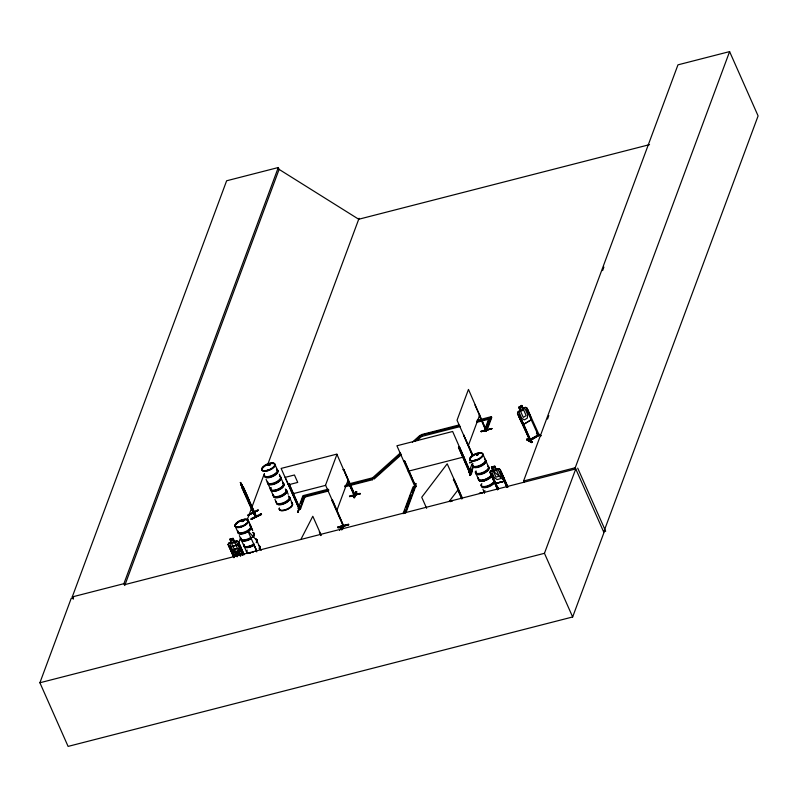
<?xml version="1.0" encoding="UTF-8"?>
<svg xmlns="http://www.w3.org/2000/svg" width="798" height="798" viewBox="0 0 798 798"><rect width="100%" height="100%" fill="white"/><g stroke="black" fill="none" stroke-linecap="round" stroke-linejoin="round"><path stroke-width="1.2" d="M300.158 509.124L299.21 509.174L297.574 512.226M298.013 512.087L299.26 508.585M415.658 483.488L413.863 489.713M529.353 439.818L530.151 439.339M338.103 527.737L338.003 526.999L348.467 524.266L348.706 524.795L338.123 527.837L338.003 526.989M348.477 524.356L338.013 527.069M469.603 462.87L471.947 462.331M241.934 485.743L253.734 513.234L253.046 512.984M343.28 526.101L343.11 524.635L343.948 525.563L343.659 526.111L332.586 500.077L332.028 500.685L343.29 526.201L343.09 524.695M354.711 494.261L354.073 494.989L354.721 494.371M486.032 431.02L486.102 430.531C484.775 429.893 486.67 428.726 486.082 429.863L486.541 430.77L486.032 431.02L485.852 429.454M240.707 526.421L240.707 526.73M240.417 526.77L241.305 526.54M240.946 526.7L240.248 527.019L240.657 526.341M242.851 521.214L242.113 521.244L242.363 520.545M242.672 520.386L243.191 520.715M243.42 520.495L242.253 521.313M243.49 520.535L243.28 520.625M243.859 520.735L243.191 520.246M267.061 470.431L267.869 470.441M266.941 470.601L267.619 470.241M269.355 465.005C271.37 463.488 268.168 465.543 268.697 464.586M269.634 464.645L268.796 464.805L269.056 464.266M475.01 460.616L475.788 459.927M474.88 460.326L475.369 459.748M475.418 459.987L475.538 459.887M475.588 460.476L475 460.486L475.917 460.207M476.725 454.331L477.054 455.179L478.421 454.102M476.985 454.94L477.064 454.321M476.745 454.75L477.394 454.93M476.865 454.88L478.012 454.022L477.872 454.72M237.744 552.824C236.417 549.034 241.764 546.55 238.702 553.403L240.487 554.76M236.787 556.665L237.285 553.802C230.073 550.191 234.861 548.884 237.664 552.844M243.48 487.837L241.365 483.768L256.088 516.805L255.28 515.538L256.078 515.568L255.599 515.847L253.086 512.745M253.395 512.805L256.407 516.595L256.088 515.618M241.016 547.508L238.472 544.655L240.906 547.558M237.525 556.725L235.36 551.847L232.537 549.822L229.954 543.977L231.211 542.48L229.654 539.268L233.106 538.351L234.472 541.543L236.836 540.854L238.422 541.682L244.218 554.7M228.068 544.485L233.944 557.622L228.068 544.485L228.817 542.999L231.021 542.46M229.914 546.321L228.966 546.57L229.914 546.321L234.333 556.276M233.076 538.411L229.634 539.328M231.799 552.904L234.363 555.697L242.442 553.543L242.153 550.081M234.363 555.697L231.929 552.795M238.363 543.887L239.31 543.628L238.363 543.887L243.2 555.149M517.523 413.464L518.072 411.668L520.126 410.481L518.69 407.319L521.782 405.434L523.229 408.596L525.284 407.289L526.82 407.838L530.54 416.237L530.969 419.928L523.688 424.346L521.194 421.853L517.463 413.434L530.072 440.845L529.413 439.778M517.643 413.444L518.211 411.778L525.333 407.449M288.916 483.638L287.968 483.887L288.916 483.638L300.068 509.184L299.669 508.226C297.225 509.094 300.766 506.71 300.377 508.875M297.564 512.306L298.821 508.765M299.15 508.166L298.143 512.146M298.941 508.416L299.16 509.393M332.028 500.685L332.217 500.166M343.699 469.593L342.831 469.633M343.639 470.311L343.818 469.793L354.551 495.867M349.714 496.595L360.287 493.553L349.714 496.595L349.474 496.067L359.978 493.354L360.177 493.872M353.514 494.391C356.277 493.224 352.367 494.431 354.122 495.329L348.187 482.102M343.3 525.154L343.489 524.605M354.142 494.93L354.332 494.411M342.811 525.244L343.539 524.635M353.853 497.264L355.998 491.508L356.746 491.887L354.202 497.693M353.943 497.294L355.958 491.498M354.103 497.643L356.177 491.887L354.093 497.802M354.661 497.623L356.736 491.867M404.646 461.204L403.698 461.444L404.646 461.204L415.808 486.71C417.075 484.665 412.945 485.763 415.07 486.93L396.915 445.773L452.646 431.479L470.69 472.655L470.172 471.738L469.264 471.977L469.653 472.875L458.481 447.389L459.498 446.95L470.591 472.665M414.112 487.558L415.948 483.947M414.411 486.94L415.708 483.418M413.693 489.683L415.768 483.927M415.08 486.9L416.107 486.431M415.688 485.503L414.481 486.022M472.426 455.848L463.718 435.259L472.975 455.239M464.077 435.169L463.528 435.778M481.204 431.688L491.787 428.656L481.204 431.688L480.975 431.159L491.777 428.626M469.244 471.947L470.251 471.708M469.653 472.875L470.78 472.406M469.603 474.82C472.137 477.803 474.042 459.867 470.391 475.209L469.583 474.82L470.85 471.369M469.673 474.85L470.92 471.399M469.872 475.249L471.488 470.601M469.813 475.359L471.588 470.64M486.241 430.441L486.022 430.95L479.219 415.539M486.491 430.79L468.466 389.414L457.035 420.217L472.785 455.758M504.117 480.516L492.276 470.221L490.551 470.76L492.785 470.122L491.398 466.99L494.83 466.102L496.156 469.364L498.331 469.962L500.925 475.808L500.316 478.76L497.114 479.588L494.291 477.533L491.698 471.688L492.955 470.202M491.728 473.822L490.71 474.271L491.728 473.822L498.531 489.513M496.226 469.234L498.56 468.626L500.147 469.463L507.827 487.099M493.553 480.596L496.107 483.398L504.196 481.244L503.847 477.922M490.64 470.85L498.56 468.626M506.88 487.349L500.087 471.648L501.034 471.409L507.897 486.9M496.107 483.398L504.166 481.314M501.034 471.409L500.017 471.847M524.106 482.192L523.578 480.995L677.961 64.847L729.601 51.601L575.228 467.748L603.956 532.585L572.655 616.964L68.099 746.399L39.9 682.759L71.202 598.38L73.596 597.762M73.266 599.208L72.259 596.924L226.632 180.777L278.283 167.53L279.101 169.385L358.721 219.251L649.542 144.638M279.101 169.385L124.727 585.533L123.899 583.677L278.283 167.53M238.452 543.458L240.607 537.623M247.101 520.126L264.407 473.483M267.43 465.314L359.08 218.273M300.607 508.635L300.257 507.837L304.537 496.286L304.886 497.084L300.607 508.635L298.572 509.154L298.223 508.356L302.921 495.688L328.148 489.214M298.572 509.154L299.858 505.683M300.716 503.378L302.861 497.603L302.502 496.805L328.926 490.032M336.965 454.321L325.544 485.124L343.659 526.171L342.392 529.593M336.826 510.58L348.247 479.778M339.579 530.461L341.275 525.892L343.31 525.373L341.614 529.942M344.896 486.82L372.516 479.728L372.586 477.812L400.347 452.945M372.516 479.728L372.586 477.812L346.162 484.586M414.86 441.444L421.753 434.521L458.99 424.965M403.06 513.722L413.015 486.89L415.05 486.371L405.095 513.204M403.848 513.353L405.145 509.852M406.012 507.518L410.771 494.69M411.638 492.356L412.935 488.855M405.883 512.835L415.399 487.169L414.77 485.683M468.316 445.673L479.748 414.87M449.114 501.284L452.536 500.406M473.513 466.611L471.369 472.386L469.334 472.905L468.985 472.107L471.987 464.027M477.005 420.346L491.418 416.646L491.768 417.444L487.069 430.122L485.034 430.641L484.685 429.843L488.965 418.292L489.314 419.09M469.334 472.905L470.621 469.443M485.892 428.327L488.895 420.247M471.369 472.386L471.019 471.588L472.735 466.97M487.069 430.122L486.71 429.324L491.418 416.646M479.369 493.294L482.77 492.476M547.528 419.07L548.825 415.559M602.6 270.612L603.896 267.101M572.655 616.964L544.455 553.313L575.757 468.935L125.087 584.555M603.717 532.047L758.1 115.91L729.601 51.601M519.328 414.8L530.73 440.446L519.498 414.9L518.471 415.319L530.052 440.825M537.742 434.72L538.052 435.738L538.859 434.272L539.268 435.229L527.717 409.703L526.87 410.222L538.441 435.728M539.159 435.289L529.922 440.875M320.876 535.618L319.31 531.807M228.208 544.505L228.916 543.089L236.826 540.974L238.313 541.812L243.689 553.822M490.571 470.66L489.822 472.187L497.583 489.763M300.906 539.408L312.806 516.256L321.145 535.079M520.226 410.491L519.139 412.476L521.732 418.322L524.386 419.888L527.279 418.132L527.717 414.691L525.124 408.835L523.119 408.736M343.359 525.094L343.679 526.052M268.836 464.466L268.587 465.074L269.584 465.015M242.143 520.745C240.936 522.65 245.375 520.675 243.131 520.296M241.255 526.63L240.707 526.171M478.411 454.232L477.723 454.81M486.042 429.913L485.573 430.092M453.294 479.877L454.052 479.279L462.122 498.271M449.493 501.074L458.481 489.264M526.73 439.758L527.029 438.97L531.987 441.743L531.697 442.591L526.74 439.818L527.029 438.97L531.987 441.743M532.057 442.282L527.139 439.409M268.956 464.576C267.37 466.002 271.5 465.025 270.293 464.077M241.944 520.984L242.672 520.346M476.606 454.571L477.663 453.952L476.945 454.361M530.71 440.426L530.072 439.379M415.618 485.703L415.788 486.74L404.716 460.995M412.376 442.162L419.788 435.528L459.768 425.783M391.449 462.032L394.222 459.538M414.581 441.304L417.364 438.81M372.586 477.812L374.132 477.922L400.975 453.882M372.935 478.61L374.491 478.72L401.324 454.68M417.065 440.586L421.693 436.436L460.127 426.581M255.749 516.386L256.487 516.496M256.437 516.565L243.56 487.698L248.098 497.603M477.912 454.301L477.234 454.651M469.723 472.675L469.553 471.638M354.92 495.767L336.846 454.122L281.115 468.416L299.34 509.373L285.155 477.364L294.442 474.99L297.734 482.411L288.437 484.795M518.74 407.349L521.842 405.464L523.169 408.766M518.64 415.419L519.498 414.9M523.688 424.346L530.969 419.928M540.675 435.977L536.465 433.234L541.124 435.628M536.705 433.763L540.196 435.09M530.411 439.538L537.922 435.169L530.191 439.329M269.006 464.256L270.223 464.097M477.862 454.621L477.324 454.86M538.69 434.172L539.099 435.1M256.727 551.907L254.602 546.151L256.737 550.78M254.762 546.311L254.253 546.331M243.59 487.778L241.086 484.845L241.824 485.792L240.348 482.521L241.485 483.778M246.652 497.393L249.166 500.336L246.672 497.463L241.325 485.453L253.565 512.835M242.752 486.9L256.138 516.246M241.794 487.568L242.422 487.738L241.794 487.568L253.385 513.403L253.016 511.917M244.497 490.97L245.126 491.139L244.497 490.97L255.919 516.785M247.869 514.929L258.093 509.822L258.333 510.351L248.108 515.438M252.796 512.456L253.106 511.927M248.966 514.72L258.263 510.231L248.028 515.279M255.45 515.717L253.445 512.565M251.161 519.249L261.535 514.361L251.151 519.269L250.921 518.73L261.146 513.653M538.879 435.209L529.653 440.835L529.244 439.907M481.194 431.548L491.668 428.825M349.694 496.456L360.157 493.743M269.455 464.276L270.183 464.256M243.061 520.436L241.994 521.573M238.472 544.655L230.393 546.82L230.692 550.281M230.502 546.959L238.422 544.835M234.422 555.508L242.333 553.393M474.96 404.985L486.391 430.92M458.481 447.389L459.429 447.149M299.32 509.144L300.168 508.895M471.887 469.593L472.436 469.394M414.98 486.9L415.928 486.66M470.71 472.606L469.763 472.845L458.551 447.189M496.166 483.219L504.067 481.164M338.182 527.528L348.706 524.795M603.847 531.707L605.672 531.239L577.702 468.127M476.586 421.474L490.999 417.773L491.349 418.571L476.935 422.262M484.685 429.843L486.71 429.324M292.397 493.872L325.594 485.354M344.546 486.022L372.167 478.93M304.058 497.294L328.078 491.129M408.197 471.229L463.927 456.935M298.223 508.356L300.257 507.837M468.985 472.107L471.019 471.588M496.147 483.279L493.683 480.486L496.137 483.319L504.186 481.254M523.578 480.995L575.228 467.748M72.259 596.924L123.899 583.677M479.498 493.433L482.7 492.605M450.092 501.673L452.157 501.144M39.9 682.759L544.455 553.313M269.534 464.057L269.824 464.187M477.503 453.912L478.541 454.182M354.97 494.82L343.768 469.394M242.732 521.343L242.203 521.293M538.59 434.232L537.812 434.91M354.641 493.922L353.723 494.361M299.35 509.343L300.198 509.094L288.986 483.438M269.724 463.977C271.081 463.867 269.894 465.414 270.093 464.047M477.942 454.212L477.902 453.902M486.191 429.414L486.69 430.371M498.56 468.745L500.027 469.593L503.728 477.932L504.037 481.224M255.968 516.755L253.056 513.084M527.717 409.703L526.87 410.222M536.525 433.214L540.436 435.449M536.555 433.244L540.775 435.838M527.099 439.508L532.216 442.272M526.75 439.718L531.697 442.591M238.283 554.331L240.507 556.046M537.214 433.424L536.715 433.593M521.293 421.773L523.717 424.197M240.348 482.521L241.555 484.087M241.405 484.386L242.013 485.134M242.393 486.79L243.34 487.947M244.986 492.635L245.934 493.792M491.468 428.446L491.668 428.975M261.365 514.121L261.146 513.643M244.477 492.007L247.041 496.306L246.442 494.421M261.535 514.361L251.32 519.478M245.086 493.892L246.762 497.334M526.68 407.908L530.381 416.247L530.84 419.878M518.84 407.359L520.276 410.521M500.087 471.648L506.949 487.149M496.127 469.424L494.74 466.291L491.538 467.129L492.925 470.261M482.999 454.351A7.172 2.973 -23.9 0 1 473.364 460.815A7.172 2.973 -23.9 0 1 472.675 455.528A7.172 2.973 -23.9 0 1 482.999 454.351L485.503 460.017M486.002 461.204L488.595 467.049M489.982 472.137L497.653 489.563M475.847 473.314L478.351 478.95M482.92 489.224L484.196 492.157M469.743 462.611L469.513 462.162M462.451 498.231L447.199 463.808L421.733 497.264L426.641 508.326M453.623 479.837L462.022 498.8M457.743 489.912L461.693 498.84M421.753 434.521L422.102 435.319M421.334 435.638L421.693 436.436M419.788 435.528L420.137 436.326M374.132 477.922L374.491 478.72M354.452 494.181L354.891 495.827L354.202 494.501M347.719 480.436L354.521 495.817M275.14 464.885A7.112 2.953 -23.9 0 1 265.584 471.299A7.112 2.953 -23.9 0 1 264.896 466.062A7.112 2.953 -23.9 0 1 275.14 464.885L277.514 470.162M279.33 474.261L280.627 477.184M281.145 478.361L283.659 483.997M286.911 491.359L288.218 494.281M290.023 498.381L292.537 504.017M266.063 479.349L267.37 482.271M267.879 483.458L270.372 489.094M270.622 489.633L273.125 495.269M274.931 499.378L276.238 502.291M240.467 482.461L247.48 498.271M248.348 520.775A7.172 2.973 -23.9 0 1 238.702 527.249A7.172 2.973 -23.9 0 1 238.023 521.972A7.172 2.973 -23.9 0 1 248.348 520.795A7.172 2.973 -23.9 0 1 238.712 527.259A7.172 2.973 -23.9 0 1 238.023 521.962A7.172 2.973 -23.9 0 1 248.348 520.775L250.831 526.431L248.477 521.144A7.132 2.953 -23.9 0 0 238.193 522.321A7.132 2.953 -23.9 0 0 238.881 527.578A7.132 2.953 -23.9 0 0 248.457 521.144M251.36 527.608L252.657 530.53L251.34 527.618M261.146 550.411L256.737 540.446L247.749 530.68L256.577 550.61M235.051 525.892L237.565 531.528M239.37 535.628L240.677 538.55A7.162 2.973 -23.9 0 0 250.971 537.373M241.196 539.727L243.629 545.214M243.929 545.912L246.442 551.548M242.462 555.398L240.298 550.53L237.465 548.485L234.253 549.343L233.644 552.306L235.37 556.206M233.036 538.49L234.403 541.682L236.607 542.201L239.191 548.046L238.582 551.009L240.737 555.857M229.984 546.121L234.403 556.086M234.063 557.503L230.831 550.201L230.522 546.899M248.058 497.553L249.056 500.396M241.196 484.785L241.265 485.593M242.003 550.161L242.313 553.463M280.816 477.663A7.142 2.963 -23.9 0 1 275.779 483.588A7.142 2.963 -23.9 0 1 267.889 483.448M280.736 477.204A7.262 3.012 -23.9 0 1 274.741 483.588A7.262 3.012 -23.9 0 1 267.729 482.192M282.721 483.119A7.172 2.973 -23.9 0 1 277.554 489.902A7.172 2.973 -23.9 0 1 271.19 487.538M283.25 483.149A7.142 2.963 -23.9 0 1 277.345 489.433A7.142 2.963 -23.9 0 1 270.442 488.057M282.592 482.82A7.172 2.973 -23.9 0 1 278.283 489.254A7.172 2.973 -23.9 0 1 270.492 488.236M276.856 469.693A7.262 3.012 -23.9 0 1 273.355 475.788A7.262 3.012 -23.9 0 1 264.497 476.057M279.539 476.007A7.142 2.963 -23.9 0 1 275.26 482.411A7.142 2.963 -23.9 0 1 267.49 481.394M276.946 470.162A7.142 2.963 -23.9 0 1 273.505 476.157A7.142 2.963 -23.9 0 1 264.776 476.426M279.809 476.356A7.262 3.012 -23.9 0 1 275.46 482.86A7.262 3.012 -23.9 0 1 267.569 481.832M276.697 469.334A7.262 3.012 -23.9 0 1 272.347 475.837A7.262 3.012 -23.9 0 1 264.457 474.81M276.427 468.985A7.142 2.963 -23.9 0 1 272.138 475.389A7.142 2.963 -23.9 0 1 264.377 474.371M288.936 497.204A7.142 2.963 -23.9 0 1 285.485 503.209A7.142 2.963 -23.9 0 1 276.766 503.468M289.614 497.224A7.262 3.012 -23.9 0 1 284.487 503.249A7.262 3.012 -23.9 0 1 276.477 503.099M291.559 503.099A7.162 2.973 -23.9 0 1 287.27 509.513A7.162 2.973 -23.9 0 1 279.49 508.496M291.37 502.69A7.142 2.963 -23.9 0 1 287.081 509.094A7.142 2.963 -23.9 0 1 279.32 508.077M282.951 483.718A7.142 2.963 -23.9 0 1 280.317 489.274A7.142 2.963 -23.9 0 1 271.111 490.68M270.781 489.982A7.142 2.963 -23.9 0 1 270.911 489.104M291.46 502.84A7.172 2.973 -23.9 0 1 287.16 509.274A7.172 2.973 -23.9 0 1 279.37 508.256M285.734 489.713A7.262 3.012 -23.9 0 1 282.233 495.807A7.262 3.012 -23.9 0 1 273.365 496.077M288.417 496.027A7.142 2.963 -23.9 0 1 284.128 502.431A7.142 2.963 -23.9 0 1 276.367 501.423M285.824 490.181A7.142 2.963 -23.9 0 1 281.534 496.585A7.142 2.963 -23.9 0 1 273.774 495.568M288.686 496.376A7.262 3.012 -23.9 0 1 284.327 502.88A7.262 3.012 -23.9 0 1 276.447 501.852M286.342 489.842A7.262 3.012 -23.9 0 1 280.337 496.226A7.262 3.012 -23.9 0 1 273.325 494.83M285.295 489.004A7.142 2.963 -23.9 0 1 281.016 495.408A7.142 2.963 -23.9 0 1 273.255 494.391M253.375 533.463A7.142 2.963 -23.9 0 1 252.796 537.533M251.48 538.54A7.142 2.963 -23.9 0 1 244.108 541.144A7.142 2.963 -23.9 0 1 241.325 538.85M253.275 532.994A7.262 3.012 -23.9 0 1 252.697 537.134M251.36 538.161A7.262 3.012 -23.9 0 1 243.869 540.795A7.262 3.012 -23.9 0 1 241.036 538.47M255.968 539.328A7.142 2.963 -23.9 0 1 256.367 542.371M254.083 544.416A7.142 2.963 -23.9 0 1 243.799 545.593A7.162 2.973 -23.9 0 0 254.133 544.505M255.799 538.949A7.142 2.963 -23.9 0 1 256.766 541.004M253.914 544.027A7.142 2.963 -23.9 0 1 246.542 546.63A7.142 2.963 -23.9 0 1 243.759 544.336M255.899 539.099A7.172 2.973 -23.9 0 1 256.298 542.151M254.003 544.206A7.172 2.973 -23.9 0 1 246.592 546.81A7.172 2.973 -23.9 0 1 243.799 544.505M250.163 525.972A7.262 3.012 -23.9 0 1 245.814 532.475A7.262 3.012 -23.9 0 1 237.924 531.448M252.856 532.276A7.162 2.973 -23.9 0 1 252.288 536.356M250.273 526.431A7.162 2.973 -23.9 0 1 245.974 532.845A7.162 2.973 -23.9 0 1 238.193 531.827M253.116 532.635A7.262 3.012 -23.9 0 1 252.537 536.775M251.2 537.802A7.262 3.012 -23.9 0 1 243.709 540.436A7.262 3.012 -23.9 0 1 240.876 538.111M250.003 525.613A7.262 3.012 -23.9 0 1 245.654 532.116A7.262 3.012 -23.9 0 1 237.764 531.089M250.492 525.742A7.142 2.963 -23.9 0 1 244.587 532.027A7.142 2.963 -23.9 0 1 237.684 530.65M256.268 539.987A7.142 2.963 -23.9 0 1 257.225 542.042M254.372 545.074A7.142 2.963 -23.9 0 1 247.001 547.667A7.142 2.963 -23.9 0 1 244.218 545.383M256.886 540.106A7.172 2.973 -23.9 0 1 256.527 542.68A7.172 2.973 -23.9 0 0 256.118 539.598M259.809 546.48A7.262 3.012 -23.9 0 1 260.018 548.076M247.779 553.553A7.262 3.012 -23.9 0 1 246.801 551.468M259.899 546.929A7.162 2.973 -23.9 0 1 259.54 549.493M258.881 545.633A7.262 3.012 -23.9 0 1 259.859 547.717M250.223 553.373A7.262 3.012 -23.9 0 1 247.21 550.101M258.612 545.283A7.142 2.963 -23.9 0 1 259.001 548.316M256.727 550.361A7.142 2.963 -23.9 0 1 255.161 551.278M253.465 552.046A7.142 2.963 -23.9 0 1 251.729 552.595M250.093 552.904A7.142 2.963 -23.9 0 1 246.562 550.67M256.018 539.408A7.162 2.973 -23.9 0 1 256.417 542.46M488.795 467.528A7.142 2.963 -23.9 0 1 482.89 473.803A7.142 2.963 -23.9 0 1 475.987 472.436M487.937 466.581A7.262 3.012 -23.9 0 1 482.71 473.443A7.262 3.012 -23.9 0 1 476.276 471.049M491.628 474.98A7.172 2.973 -23.9 0 1 484.625 480.007A7.172 2.973 -23.9 0 1 478.471 479.269M478.441 479.199A7.172 2.973 -23.9 0 0 484.625 480.007A7.172 2.973 -23.9 0 0 491.658 475.039M491.428 474.581A7.142 2.963 -23.9 0 1 483.588 479.847A7.142 2.963 -23.9 0 1 478.421 477.922M491.528 474.74A7.172 2.973 -23.9 0 1 483.658 480.027A7.172 2.973 -23.9 0 1 478.471 478.092M484.825 459.548A7.262 3.012 -23.9 0 1 480.476 466.062A7.262 3.012 -23.9 0 1 472.586 465.035M488.286 466.341A7.162 2.973 -23.9 0 1 482.361 472.635A7.162 2.973 -23.9 0 1 475.448 471.259M485.693 460.496A7.162 2.973 -23.9 0 1 479.778 466.79A7.162 2.973 -23.9 0 1 472.865 465.414M487.778 466.212A7.262 3.012 -23.9 0 1 483.428 472.725A7.262 3.012 -23.9 0 1 475.538 471.688M484.665 459.189A7.262 3.012 -23.9 0 1 479.438 466.062A7.262 3.012 -23.9 0 1 473.005 463.668M484.416 458.83A7.162 2.973 -23.9 0 1 480.117 465.254A7.162 2.973 -23.9 0 1 472.336 464.236M497.663 487.548A7.142 2.963 -23.9 0 1 497.872 489.114M496.815 486.6A7.262 3.012 -23.9 0 1 497.214 489.683M484.446 492.964A7.262 3.012 -23.9 0 1 484.576 492.077M497.363 487.937A7.162 2.973 -23.9 0 1 496.795 488.925M484.526 492.855A7.162 2.973 -23.9 0 1 484.326 491.279M496.396 485.882A7.162 2.973 -23.9 0 1 497.483 487.059M494.77 482.092A7.162 2.973 -23.9 0 1 487.778 487.119A7.162 2.973 -23.9 0 1 481.613 486.311M496.655 486.231A7.262 3.012 -23.9 0 1 497.054 489.324M484.286 492.605A7.262 3.012 -23.9 0 1 484.994 490.71M494.521 481.294A7.262 3.012 -23.9 0 1 485.703 486.84A7.262 3.012 -23.9 0 1 481.872 483.688M494.251 480.915A7.162 2.973 -23.9 0 1 486.391 486.191A7.162 2.973 -23.9 0 1 481.214 484.256M491.748 475.249A7.172 2.973 -23.9 0 1 484.745 480.276A7.172 2.973 -23.9 0 1 478.561 479.478M494.102 482.66A7.262 3.012 -23.9 0 1 485.862 487.199A7.262 3.012 -23.9 0 1 481.463 485.054M521.443 406.441L519.588 407.569L520.047 408.616L521.902 407.489L521.443 406.441M523.578 409.783L520.685 411.539L523.279 417.384L526.171 415.628L523.578 409.783M238.572 550.989L235.36 551.847L238.582 551.009M232.687 539.159L230.622 539.717L231.091 540.755L233.156 540.206L232.687 539.159M234.881 542.66L231.669 543.518L234.263 549.363L237.475 548.505L234.881 542.66M494.421 466.9L492.366 467.438L492.825 468.486L494.89 467.947L494.421 466.9M496.615 470.411L493.413 471.239L496.007 477.084L499.209 476.256L496.615 470.411M265.315 470.72A7.132 2.953 -23.9 0 0 274.891 464.286A7.132 2.953 -23.9 0 0 264.627 465.463A7.132 2.953 -23.9 0 0 265.315 470.72M265.405 470.99A7.172 2.973 -23.9 0 0 275.041 464.516A7.172 2.973 -23.9 0 0 264.717 465.703A7.172 2.973 -23.9 0 0 265.405 470.99M278.512 489.763A7.172 2.973 -23.9 0 0 282.821 483.339A7.172 2.973 -23.9 0 1 278.522 489.782A7.172 2.973 -23.9 0 1 270.731 488.765A7.172 2.973 -23.9 0 0 278.512 489.763M238.622 526.989A7.132 2.953 -23.9 0 0 248.198 520.555A7.132 2.953 -23.9 0 0 237.934 521.742A7.132 2.953 -23.9 0 0 238.622 526.989M246.831 547.338A7.172 2.973 -23.9 0 0 254.233 544.735A7.172 2.973 -23.9 0 1 246.821 547.308A7.172 2.973 -23.9 0 1 244.028 545.014A7.172 2.973 -23.9 0 0 246.831 547.338M473.284 460.616A7.162 2.973 -23.9 0 0 482.9 454.152A7.162 2.973 -23.9 0 0 472.596 455.339A7.162 2.973 -23.9 0 0 473.284 460.616M473.543 461.174A7.142 2.963 -23.9 0 0 483.139 454.73A7.142 2.963 -23.9 0 0 472.855 455.907A7.142 2.963 -23.9 0 0 473.543 461.174M484.047 480.885A7.142 2.963 -23.9 0 0 491.887 475.628A7.132 2.953 -23.9 0 1 484.057 480.895A7.132 2.953 -23.9 0 1 478.9 478.97A7.142 2.963 -23.9 0 0 484.047 480.885"/></g></svg>
